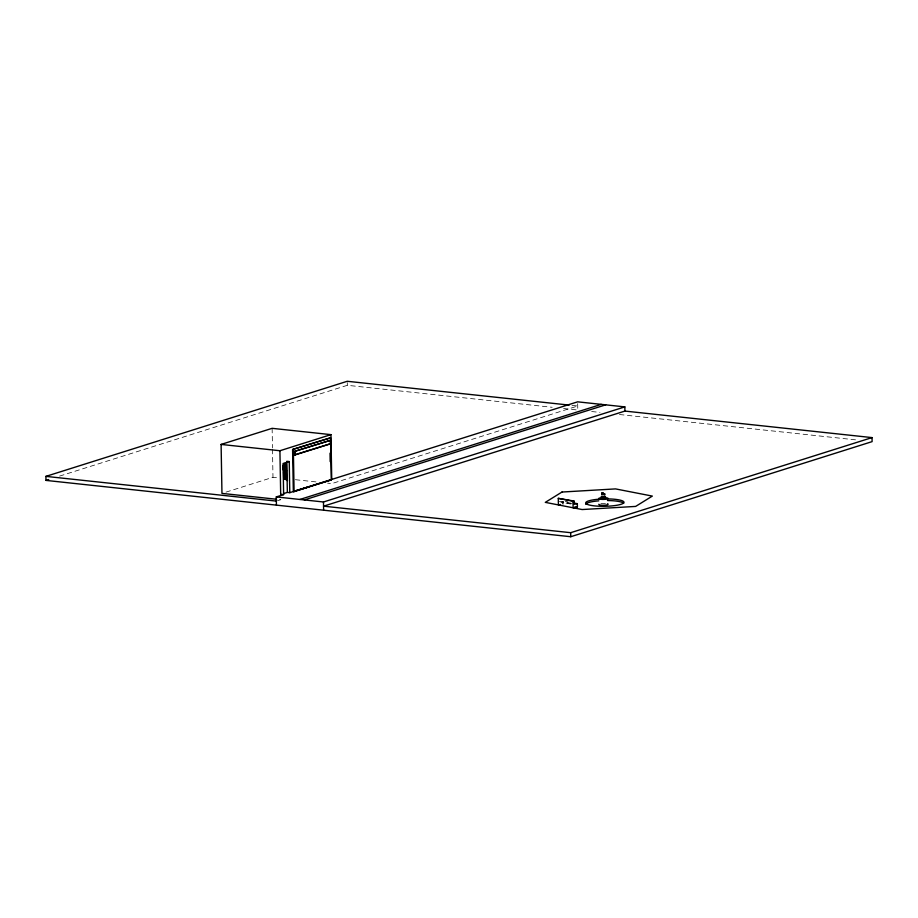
<?xml version="1.0" encoding="UTF-8"?>
<svg xmlns="http://www.w3.org/2000/svg" width="918" height="918" viewBox="0 0 918 918"><rect width="100%" height="100%" fill="white"/><g stroke="black" fill="none" stroke-linecap="round" stroke-linejoin="round"><path stroke-width="0.69" stroke-dasharray="4.59 3.44" d="M59.601 476.098L347.325 385.308L552.177 407.294M225.989 492.128L272.979 477.291L278.59 477.899M277.466 500.758L280.782 499.713L277.982 499.403M571.329 503.259L563.17 501.664L560.806 502.112L571.684 504.246M572.029 405.4L577.72 406.008L331.8 483.602L327.6 483.155M563.56 408.51L577.789 410.036L577.663 403.22M591.662 411.528L599.993 412.423M619.432 414.511L856.483 439.951M295.389 479.701L316.4 481.95M565.293 501.331L567.967 501.859M559.326 501.446L571.375 503.798M563.17 501.664L563.216 504.2M562.631 501.905L562.677 504.097M347.279 382.622L347.325 385.308M272.13 428.327L272.474 447.915M272.497 449.315L272.979 477.291M600.888 503.626A4.716 0.907 -1 0 1 605.593 503.489"/><path stroke-width="1.38" d="M286.864 480.366C284.936 480.045 288.906 480.699 286.978 480.344M601.829 496.431L604.469 496.317M872.031 437.599L570.675 532.692L323.549 506.174L624.917 411.08L872.031 437.599L872.1 441.627L570.744 536.72L45.969 480.401L45.9 476.373L347.256 381.28L569.183 405.09M45.969 480.401L48.7 479.54M276.582 499.254L221.961 493.391L221.1 444.427L272.13 428.327L330.95 434.639L331.731 479.425M221.1 444.427L279.921 450.738L330.95 434.639M292.59 449.487L330.526 437.84L331.26 479.896L294.093 491.635L293.324 491.543L292.59 449.487L330.526 437.84M294.471 451.404L330.388 440.342L330.457 443.773L295.171 454.903L294.529 454.835L294.471 451.404L330.388 440.342M294.529 454.835L330.457 443.773M283.662 493.574L287.345 492.404L289.778 492.668L289.239 461.559L283.088 463.498L283.628 494.607L276.284 496.925L276.421 505.129M283.765 464.026L284.396 471.049L283.765 464.026L286.37 463.418L286.634 478.496L283.696 479.207L283.559 471.668L286.508 470.957L285.865 470.888L283.834 471.531L284.465 471.6L284.603 479.139L283.96 479.07L286.634 478.496M283.88 470.991L286.496 470.383C281.734 474.273 281.528 462.224 286.37 463.418M289.778 492.668L577.64 401.832L624.837 406.892L624.917 411.08M299.876 499.461L601.244 404.368M304.328 499.931L605.685 404.838M276.284 496.925L323.48 501.985L624.837 406.892M331.26 479.896L293.324 491.543L307.932 487.114M601.944 496.213C598.318 497.556 609.059 496.994 604.365 496.133M558.282 498.348L574.002 501.033L574.048 504.315L577.342 503.684L577.399 506.977L573.119 507.792L573.004 501.228L558.282 498.348L558.396 504.911L560.531 504.51M573.004 501.228L574.002 501.033M574.45 507.31L577.399 506.977M602.541 498.095C597.274 499.426 610.137 498.818 603.792 498.049M286.806 461.295L289.239 461.559M281.195 494.343L283.628 494.607M45.9 476.373L276.352 501.102M573.325 502.903L577.342 503.684M570.675 532.692L570.744 536.72M330.032 453.182L330.182 461.593M323.48 501.985L323.618 510.201M295.114 451.472L295.171 454.903M293.358 449.568L294.093 491.635M286.829 462.718L287.345 492.404M285.865 463.372L285.98 470.326M285.865 470.888L286.003 478.427M283.937 464.187L284.064 471.152M284.075 471.726L284.201 479.265M279.921 450.738L280.701 495.525M585.73 504.292A19.175 3.695 -1 0 1 598.8 500.838M607.464 500.539A19.175 3.695 -1 0 1 623.678 503.225M607.418 503.775A4.716 0.907 -1 0 1 604.377 505.21A4.716 0.907 -1 0 1 598.869 504.234M607.441 498.899A19.175 3.695 -1 0 1 621.578 504.108A19.175 3.695 -1 0 1 590.067 505.198A19.175 3.695 -1 0 1 598.777 499.197M605.49 497.671A4.716 0.907 -1 0 1 606.913 499.059A4.716 0.907 -1 0 1 599.443 499.082A4.716 0.907 -1 0 1 601.898 497.682M601.623 494.113L604.916 494.148L601.623 494.113M602.059 492.702L602.942 492.725L602.059 492.702M602.082 494.045L602.965 494.068L602.082 494.045M562 492.037L545.303 502.364L582.127 509.547L635.646 506.415L652.342 496.087L615.53 488.904L562 492.037"/></g></svg>
